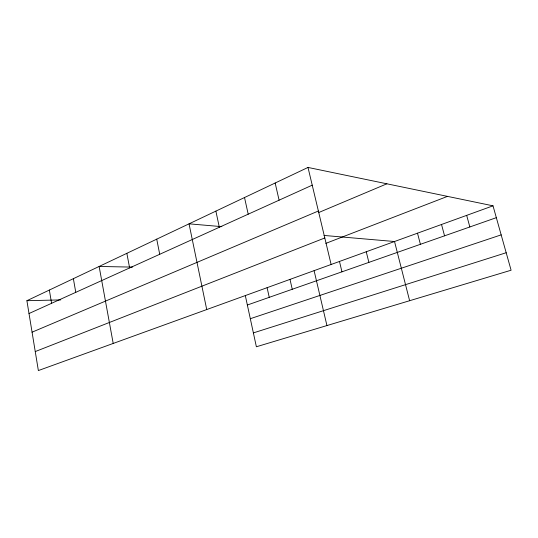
<?xml version="1.0" encoding="UTF-8"?>
<svg xmlns="http://www.w3.org/2000/svg" width="538" height="538" viewBox="0 0 538 538"><rect width="100%" height="100%" fill="white"/><g stroke="black" fill="none" stroke-linecap="round" stroke-linejoin="round"><path stroke-width="0.81" d="M493.01 205.825L38.366 370.561L26.9 300.702L308.005 167.439L493.01 205.825L511.1 270.224L256.377 346.768L245.315 295.584M29.005 313.533L312.222 185.166M32.065 332.181L318.382 211.004M318.335 212.698L386.876 183.808M35.252 351.57L324.804 237.964M325.82 243.378L447.481 196.383M247.352 305.019L496.339 217.668M250.311 318.704L501.167 234.864M253.378 332.901L506.184 252.732M26.9 300.702L60.767 299.908M132.435 267.11L99.133 266.458L113.202 343.439M221.844 226.659L189.04 223.835L206.726 309.552M324.004 235.442L394.529 241.515L409.62 300.722M466.668 215.375L469.842 226.962M441.523 224.487L444.556 235.832M417.501 233.189L420.407 244.306M366.25 251.764L368.873 262.383M339.478 261.461L341.966 271.825M308.005 167.439L331.119 264.474M314.098 270.661L326.936 325.564M275.16 183.007L279.094 200.183M290.002 279.39L292.255 289.269M267.104 287.689L269.249 297.339M244.521 197.533L248.2 214.185M215.879 211.111L219.329 227.271M156.726 239.154L159.719 254.286M126.847 253.317L129.618 267.931M73.37 278.671L75.771 292.336M49.348 290.056L51.594 303.298"/></g></svg>
